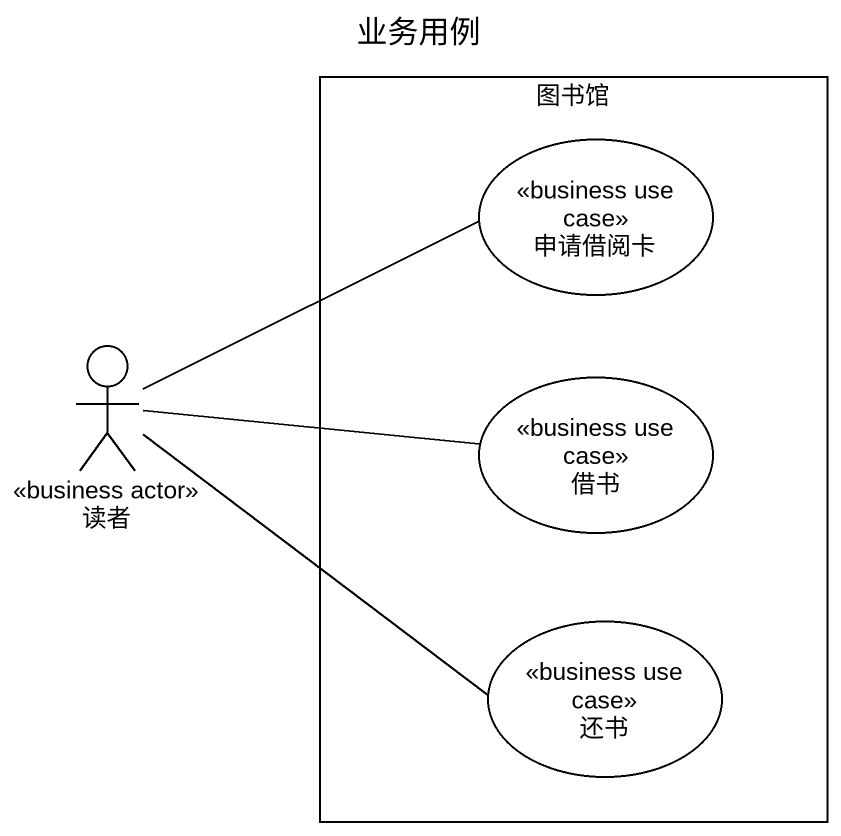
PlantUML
@startuml
title 业务用例
rectangle 图书馆 {
  usecase 申请借阅卡 <<business use case>>
  usecase 借书 <<business use case>>
  usecase 还书 <<business use case>>
}
actor 读者 <<business actor>>
读者 -right- 申请借阅卡
读者 -right- 借书
读者 -right- 还书
@enduml
